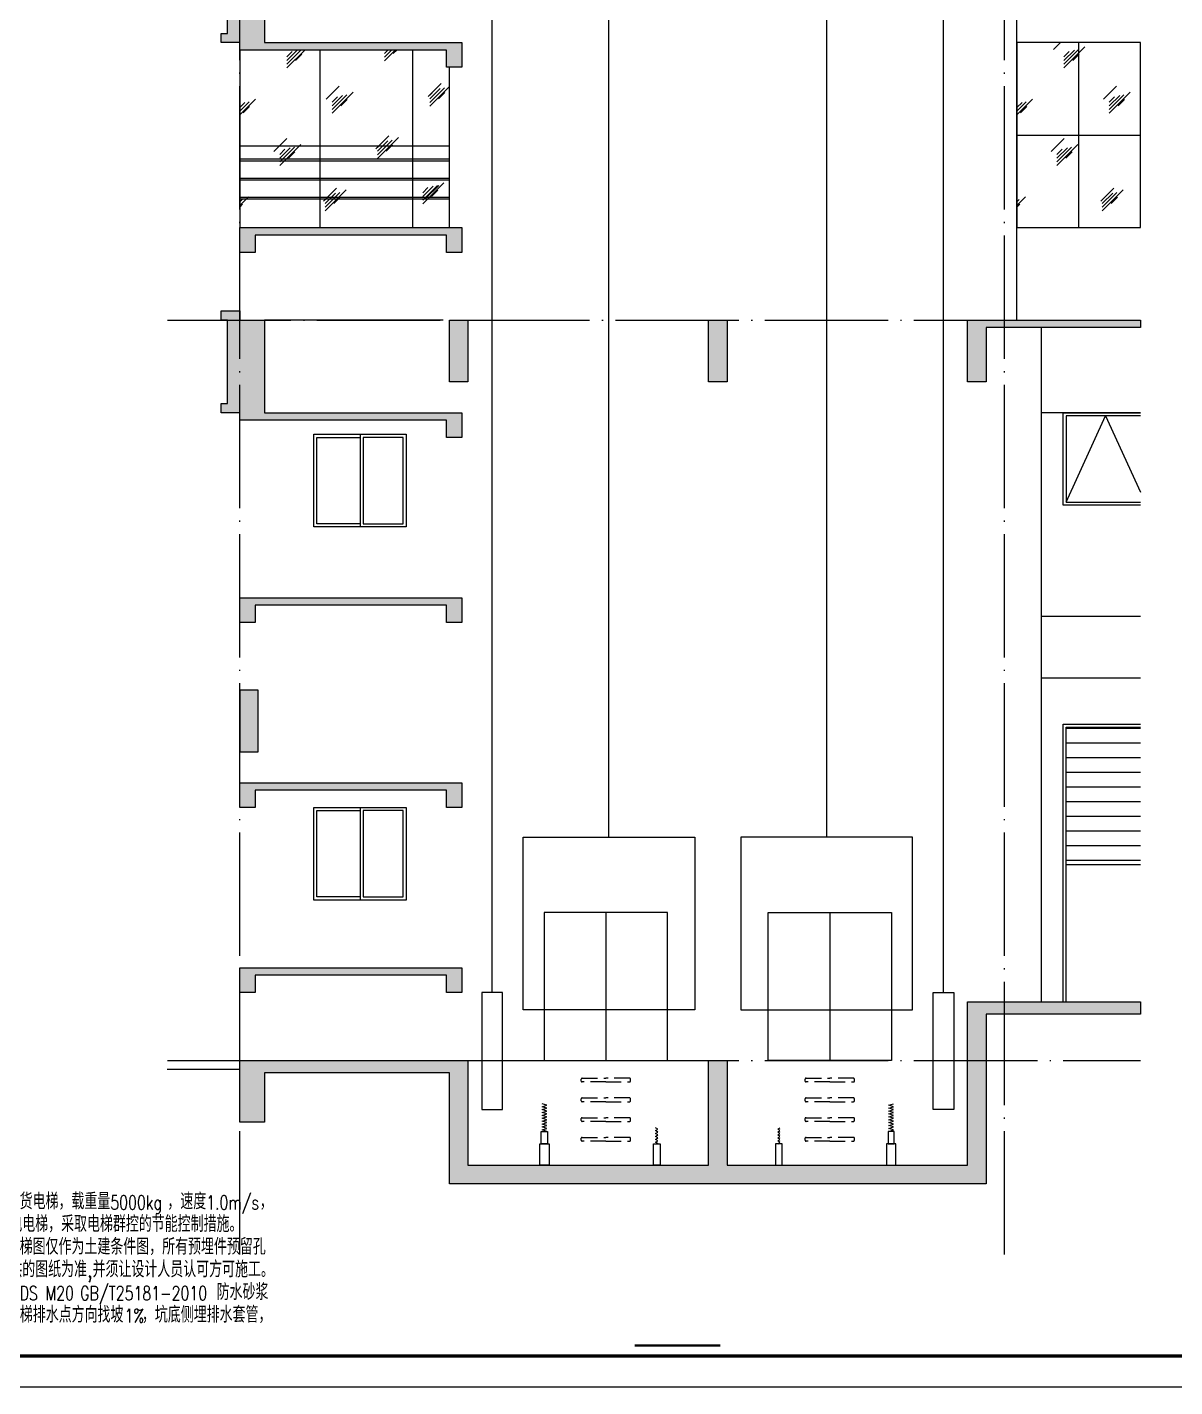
# Model space of a CAD drawing. Extents: x 6843040 to 15500510, y -6507076 to -4940511.
# Drawn here: x 7642260 to 7660865, y -6072389 to -6050348 of the extents above; entities that cross this region are included whole.
import ezdxf

# ---------------------------------------------------------------- set-up
doc = ezdxf.new("R2010")
doc.units = 0
doc.header["$LTSCALE"] = 1000
doc.header["$MEASUREMENT"] = 0
doc.linetypes.add('DASH', pattern=[0.35, 0.25, -0.1])
doc.linetypes.add('DOTE', pattern=[2.42, 2, -0.2, 0.02, -0.2])
for name, color, linetype in [('COLUMN', 10, 'Continuous'), ('DIM_SYMB', 3, 'Continuous'), ('DOTE', 8, 'DOTE'), ('E_LINE_4', 5, 'Continuous'), ('E_LINE_5', 8, 'Continuous'), ('plan-1', 40, 'Continuous'), ('PUB_HACTH', 8, 'Continuous'), ('PUB_HATCH', 8, 'Continuous'), ('PUB_TEXT', 7, 'Continuous'), ('PUB_TITLE', 4, 'Continuous'), ('RAIL', 163, 'Continuous'), ('STAIR', 2, 'Continuous')]:
    doc.layers.add(name, color=color, linetype=linetype)
doc.styles.add('_HZTXT', font='SIMPLEX', dxfattribs={"width": 0.9, "bigfont": 'HZTXT'})

# ---------------------------------------------------------------- blocks, each defined once
blk = doc.blocks.new('tewrt')
at = {"layer": 'PUB_TEXT', "style": '_HZTXT'}
for s, height, width, p in [('电梯说明:', 262.5, 0.8, (93017, -927241)), ('、本图中载货电梯，载重量', 262.5, 0.8, (93185, -927537)), ('，速度', 262.5, 0.8, (96629, -927537)), ('1.0m/s', 225.8, 0.744186, (97259, -927537)), ('1', 226, 0.744186, (93017, -927537)), ('5000kg', 225.8, 0.744186, (95705, -927537)), ('，', 262, 0.8, (98127, -927537)), ('采用智能节电电梯，采取电梯群控的节能控制措施。', 262.5, 0.8, (93017, -927904)), ('2', 226, 0.744186, (93017, -928272)), ('、本图中电梯图仅作为土建条件图，所有预埋件预留孔', 262.5, 0.8, (93185, -928272)), ('均以厂方提供的图纸为准,并须让设计人员认可方可施工。', 262.5, 0.8, (93017, -928639)), ('3', 226, 0.744186, (93017, -929007)), ('、坑底批荡', 262.5, 0.8, (93185, -929007)), (',', 226, 0.744186, (94067, -928639)), ('DS', 225.8, 0.744186, (94235, -929007)), ('M20', 225.8, 0.744186, (94655, -929007)), ('GB/T25181-2010', 225.75, 0.744186, (95216, -929007)), ('防水砂浆', 262.5, 0.8, (97428, -929007)), ('20', 225.8, 0.744186, (93036, -929374)), ('厚，向电梯排水点方向找坡', 262.5, 0.8, (93398, -929374)), ('1%', 225.8, 0.744186, (95937, -929374)), ('，坑底侧埋排水套管，', 262.5, 0.8, (96217, -929374)), ('详水施。', 225.8, 0.744186, (93036, -929789))]:
    blk.add_text(s, height=height, dxfattribs=dict(at, width=width)).set_placement(p)

msp = doc.modelspace()

# ---------------------------------------------------------------- hatches: boundary and pattern name
at = {"layer": 'PUB_HACTH'}
h = msp.add_hatch(dxfattribs=at)
h.set_pattern_fill('玻璃1', color=256, scale=150, style=0)
h.set_pattern_definition([(45, (2644.1, 60), (-734.82537, 734.82537), [336, -864]), (45, (2788.1, 120), (-734.82537, 734.82537), [144, -1056]), (45, (2644.1, 120), (-734.82537, 734.82537), [240, -960]), (45, (2716.1, 60), (806.10173, -806.10173), [300, -900]), (45, (2644.1, 0), (-734.82537, 734.82537), [480, -720]), (45, (2644.1, 180), (-734.82537, 734.82537), [120, -1080])])
h.paths.add_polyline_path([(7658306.6, -6053597.8), (7660308.2, -6053597.8), (7660308.2, -6050997.8), (7660308.2, -6050597.8), (7658306.6, -6050597.8)])
h = msp.add_hatch(dxfattribs=at)
h.set_pattern_fill('玻璃1', color=256, scale=150, style=0)
h.set_pattern_definition([(45, (-9955.9, 60), (-734.82537, 734.82537), [336, -864]), (45, (-9811.9, 120), (-734.82537, 734.82537), [144, -1056]), (45, (-9955.9, 120), (-734.82537, 734.82537), [240, -960]), (45, (-9883.9, 60), (806.10173, -806.10173), [300, -900]), (45, (-9955.9, 0), (-734.82537, 734.82537), [480, -720]), (45, (-9955.9, 180), (-734.82537, 734.82537), [120, -1080])])
h.paths.add_polyline_path([(7645706.6, -6053597.8), (7649106.6, -6053597.8), (7649106.6, -6050997.8), (7649056.6, -6050997.8), (7649056.6, -6050717.8), (7645706.6, -6050717.8)])
h = msp.add_hatch(dxfattribs=at)
h.set_pattern_fill('ANSI31', color=256, scale=150, angle=135)
h.set_pattern_definition([(180, (-9955.9, 0), (-1e-14, -238.125), [])])
h.paths.add_polyline_path([(7660308.2, -6061697.8), (7659106.6, -6061697.8), (7659106.6, -6063922.8), (7660308.2, -6063922.8)])
at = {"layer": 'PUB_HATCH'}
h = msp.add_hatch(dxfattribs=at)
h.set_pattern_fill('钢筋混凝土', color=256, scale=50, style=0)
h.set_pattern_definition([(45, (-9955.89, 0), (-88.3883476, 88.3883476), []), (50, (-9955.9, 0), (358.630091, -31.3760675), [37.5, -412.5]), (355, (-9955.9, 0), (-69.375667, 376.096067), [30, -330]), (100.4514, (-9926, -2.6), (289.254691, 344.719771), [31.870095, -350.571056]), (46.1842, (-9955.9, 100), (533.620524, -82.759507), [56.25, -618.75]), (96.6356, (-9911.4, 93.1), (467.331353, 487.058935), [47.805144, -525.8565]), (351.1842, (-9955.9, 100), (467.330973, 487.0593), [45, -495]), (21, (-9905.9, 75), (298.453526, -201.309445), [37.5, -412.5]), (326, (-9905.9, 75), (121.657666, 362.575023), [30, -330]), (71.4514, (-9881.02, 58.22), (420.111314, 161.265248), [31.870095, -350.571056]), (37.5, (-9955.89, 0), (6.0799277, 166.4469269), [0, -326, 0, -335, 0, -331.25]), (7.5, (-9955.89, 0), (131.5347687, 197.205856), [0, -191, 0, -318.5, 0, -126.25]), (327.5, (-10067.39, 0), (266.911218, -11.2774359), [0, -125, 0, -390, 0, -517.5]), (317.5, (-10117.4, 0), (291.5930847, 50.052491), [0, -162.5, 0, -259, 0, -367.5])])
h.paths.add_polyline_path([(7660308.2, -6066147.8), (7660308.2, -6066347.8), (7657806.6, -6066347.8), (7657806.6, -6069097.8), (7649106.6, -6069097.8), (7649106.6, -6067297.8), (7646106.6, -6067297.8), (7646106.6, -6068097.8), (7645706.6, -6068097.8), (7645706.6, -6067097.8), (7649406.6, -6067097.8), (7649406.6, -6068797.8), (7653306.6, -6068797.8), (7653306.6, -6067097.8), (7653606.6, -6067097.8), (7653606.6, -6068797.8), (7657506.6, -6068797.8), (7657506.6, -6066147.8)])
h.paths.add_polyline_path([(7645706.6, -6065597.8), (7649306.6, -6065597.8), (7649306.6, -6065997.8), (7649056.6, -6065997.8), (7649056.6, -6065717.8), (7645956.6, -6065717.8), (7645956.6, -6065997.8), (7645706.6, -6065997.8)])
h.paths.add_polyline_path([(7645706.6, -6062597.8), (7649306.6, -6062597.8), (7649306.6, -6062997.8), (7649056.6, -6062997.8), (7649056.6, -6062717.8), (7645956.6, -6062717.8), (7645956.6, -6062997.8), (7645706.6, -6062997.8)])
h.paths.add_polyline_path([(7645706.6, -6061097.8), (7645706.6, -6062097.8), (7646006.6, -6062097.8), (7646006.6, -6061097.8)])
h.paths.add_polyline_path([(7645706.6, -6059597.8), (7649306.6, -6059597.8), (7649306.6, -6059997.8), (7649056.6, -6059997.8), (7649056.6, -6059717.8), (7645956.6, -6059717.8), (7645956.6, -6059997.8), (7645706.6, -6059997.8)])
h.paths.add_polyline_path([(7645706.6, -6056597.8), (7645406.6, -6056597.8), (7645406.6, -6056447.8), (7645506.6, -6056447.8), (7645506.6, -6055097.8), (7645406.6, -6055097.8), (7645406.6, -6054947.8), (7645706.6, -6054947.8), (7645706.6, -6055097.8), (7646106.6, -6055097.8), (7646106.6, -6056597.8), (7649306.6, -6056597.8), (7649306.6, -6056997.8), (7649056.6, -6056997.8), (7649056.6, -6056717.8), (7645706.6, -6056717.8)])
h.paths.add_polyline_path([(7645706.6, -6053597.8), (7649306.6, -6053597.8), (7649306.6, -6053997.8), (7649056.6, -6053997.8), (7649056.6, -6053717.8), (7645956.6, -6053717.8), (7645956.6, -6053997.8), (7645706.6, -6053997.8)])
h.paths.add_polyline_path([(7649406.6, -6055097.8), (7649406.6, -6056097.8), (7649106.6, -6056097.8), (7649106.6, -6055097.8)])
h.paths.add_polyline_path([(7653606.6, -6055097.8), (7653606.6, -6056097.8), (7653306.6, -6056097.8), (7653306.6, -6055097.8)])
h.paths.add_polyline_path([(7657506.6, -6056097.8), (7657506.6, -6055097.8), (7660308.2, -6055097.8), (7660308.2, -6055217.8), (7657806.6, -6055217.8), (7657806.6, -6056097.8)])
h.paths.add_polyline_path([(7646106.6, -6050597.8), (7649306.6, -6050597.8), (7649306.6, -6050997.8), (7649056.6, -6050997.8), (7649056.6, -6050717.8), (7645706.6, -6050717.8), (7645706.6, -6050597.8), (7645406.6, -6050597.8), (7645406.6, -6050447.8), (7645506.6, -6050447.8), (7645506.6, -6049097.8), (7645406.6, -6049097.8), (7645406.6, -6048947.8), (7645706.6, -6048947.8), (7645706.6, -6049097.8), (7646106.6, -6049097.8)])
h.paths.add_polyline_path([(7649406.6, -6049097.8), (7649406.6, -6050097.8), (7649106.6, -6050097.8), (7649106.6, -6049097.8)])
h.paths.add_polyline_path([(7645706.6, -6047597.8), (7649306.6, -6047597.8), (7649306.6, -6047997.8), (7649056.6, -6047997.8), (7649056.6, -6047717.8), (7645956.6, -6047717.8), (7645956.6, -6047997.8), (7645706.6, -6047997.8)])
h.paths.add_polyline_path([(7646106.6, -6044597.8), (7649306.6, -6044597.8), (7649306.6, -6044997.8), (7649056.6, -6044997.8), (7649056.6, -6044717.8), (7645706.6, -6044717.8), (7645706.6, -6044597.8), (7645406.6, -6044597.8), (7645406.6, -6044447.8), (7645506.6, -6044447.8), (7645506.6, -6043097.8), (7645406.6, -6043097.8), (7645406.6, -6042947.8), (7645706.6, -6042947.8), (7645706.6, -6043097.8), (7646106.6, -6043097.8)])
h.paths.add_polyline_path([(7649406.6, -6043097.8), (7649406.6, -6044097.8), (7649106.6, -6044097.8), (7649106.6, -6043097.8)])
h.paths.add_polyline_path([(7645706.6, -6041560.3), (7649306.6, -6041560.3), (7649306.6, -6041960.3), (7649056.6, -6041960.3), (7649056.6, -6041680.3), (7645956.6, -6041680.3), (7645956.6, -6041960.3), (7645706.6, -6041960.3)])
h.paths.add_polyline_path([(7646106.6, -6038485.3), (7649306.6, -6038485.3), (7649306.6, -6038885.3), (7649056.6, -6038885.3), (7649056.6, -6038605.3), (7645706.6, -6038605.3), (7645706.6, -6038597.8), (7645406.6, -6038597.8), (7645406.6, -6038447.8), (7645706.6, -6038447.8), (7645706.6, -6035447.8), (7645406.6, -6035447.8), (7645406.6, -6035297.8), (7645906.6, -6035297.8), (7645906.6, -6036947.8), (7646106.6, -6036947.8)])
h.paths.add_polyline_path([(7653306.6, -6037077.8), (7649406.6, -6037077.8), (7649406.6, -6038097.8), (7649106.6, -6038097.8), (7649106.6, -6036947.8), (7657706.6, -6036947.8), (7657706.6, -6037097.8), (7660308.2, -6037097.8), (7660308.2, -6037217.8), (7657806.6, -6037217.8), (7657806.6, -6038097.8), (7657506.6, -6038097.8), (7657506.6, -6037077.8), (7653606.6, -6037077.8), (7653606.6, -6038097.8), (7653306.6, -6038097.8)])
h.paths.add_polyline_path([(7649106.6, -6032523.9), (7645956.4, -6032523.9), (7645956.6, -6033097.8), (7645706.6, -6033097.8), (7645706.6, -6032097.8), (7645956.6, -6032097.8), (7645956.6, -6032403.8), (7657456.6, -6032403.8), (7657456.6, -6032097.8), (7657706.6, -6032097.8), (7657706.6, -6032196.8), (7657706.6, -6033097.8), (7657456.6, -6033097.8), (7657456.6, -6032523.9), (7649406.6, -6032523.9), (7649406.6, -6033103.8), (7649106.6, -6033103.8)])
h.paths.add_polyline_path([(7653606.6, -6043097.8), (7653606.6, -6044097.8), (7653306.6, -6044097.8), (7653306.6, -6043097.8)])
h.paths.add_polyline_path([(7653606.6, -6049097.8), (7653606.6, -6050097.8), (7653306.6, -6050097.8), (7653306.6, -6049097.8)])
h.paths.add_polyline_path([(7657506.6, -6050097.8), (7657506.6, -6049097.8), (7660308.2, -6049097.8), (7660308.2, -6049217.8), (7657806.6, -6049217.8), (7657806.6, -6050097.8)])
h.paths.add_polyline_path([(7657506.6, -6044097.8), (7657506.6, -6043097.8), (7660308.2, -6043097.8), (7660308.2, -6043217.8), (7657806.6, -6043217.8), (7657806.6, -6044097.8)])

# ---------------------------------------------------------------- linework, layer by layer
at = {"layer": 'COLUMN'}
for points in [[(7646106.6, -6050597.8), (7649306.6, -6050597.8), (7649306.6, -6050997.8), (7649056.6, -6050997.8), (7649056.6, -6050717.8), (7645706.6, -6050717.8), (7645706.6, -6050597.8), (7645406.6, -6050597.8), (7645406.6, -6050447.8), (7645506.6, -6050447.8), (7645506.6, -6049097.8), (7645406.6, -6049097.8), (7645406.6, -6048947.8), (7645706.6, -6048947.8), (7645706.6, -6049097.8), (7646106.6, -6049097.8), (7646106.6, -6050597.8)], [(7645706.6, -6053597.8), (7649306.6, -6053597.8), (7649306.6, -6053997.8), (7649056.6, -6053997.8), (7649056.6, -6053717.8), (7645956.6, -6053717.8), (7645956.6, -6053997.8), (7645706.6, -6053997.8), (7645706.6, -6053597.8)], [(7645706.6, -6056597.8), (7645406.6, -6056597.8), (7645406.6, -6056447.8), (7645506.6, -6056447.8), (7645506.6, -6055097.8), (7645406.6, -6055097.8), (7645406.6, -6054947.8), (7645706.6, -6054947.8), (7645706.6, -6055097.8), (7646106.6, -6055097.8), (7646106.6, -6056597.8), (7649306.6, -6056597.8), (7649306.6, -6056997.8), (7649056.6, -6056997.8), (7649056.6, -6056717.8), (7645706.6, -6056717.8), (7645706.6, -6056597.8)], [(7645706.6, -6055097.8), (7646006.6, -6055097.8)], [(7645706.6, -6059597.8), (7649306.6, -6059597.8), (7649306.6, -6059997.8), (7649056.6, -6059997.8), (7649056.6, -6059717.8), (7645956.6, -6059717.8), (7645956.6, -6059997.8), (7645706.6, -6059997.8), (7645706.6, -6059597.8)], [(7645706.6, -6062597.8), (7649306.6, -6062597.8), (7649306.6, -6062997.8), (7649056.6, -6062997.8), (7649056.6, -6062717.8), (7645956.6, -6062717.8), (7645956.6, -6062997.8), (7645706.6, -6062997.8), (7645706.6, -6062597.8)], [(7645706.6, -6065597.8), (7649306.6, -6065597.8), (7649306.6, -6065997.8), (7649056.6, -6065997.8), (7649056.6, -6065717.8), (7645956.6, -6065717.8), (7645956.6, -6065997.8), (7645706.6, -6065997.8), (7645706.6, -6065597.8)], [(7660308.2, -6066147.8), (7660308.2, -6066347.8), (7657806.6, -6066347.8), (7657806.6, -6069097.8), (7649106.6, -6069097.8), (7649106.6, -6067297.8), (7646106.6, -6067297.8), (7646106.6, -6068097.8), (7645706.6, -6068097.8), (7645706.6, -6067097.8), (7649406.6, -6067097.8), (7649406.6, -6068797.8), (7653306.6, -6068797.8), (7653306.6, -6067097.8), (7653606.6, -6067097.8), (7653606.6, -6068797.8), (7657506.6, -6068797.8), (7657506.6, -6066147.8), (7660308.2, -6066147.8)]]:
    msp.add_lwpolyline(points, dxfattribs=at)
for points in [[(7649406.6, -6055097.8), (7649406.6, -6056097.8), (7649106.6, -6056097.8), (7649106.6, -6055097.8)], [(7653606.6, -6055097.8), (7653606.6, -6056097.8), (7653306.6, -6056097.8), (7653306.6, -6055097.8)], [(7657506.6, -6056097.8), (7657506.6, -6055097.8), (7660308.2, -6055097.8), (7660308.2, -6055217.8), (7657806.6, -6055217.8), (7657806.6, -6056097.8)], [(7645706.6, -6061097.8), (7645706.6, -6062097.8), (7646006.6, -6062097.8), (7646006.6, -6061097.8)]]:
    msp.add_lwpolyline(points, close=True, dxfattribs=at)
at = {"layer": 'DIM_SYMB', "const_width": 35}
msp.add_lwpolyline([(7652106, -6071719.5), (7653498, -6071719.5)], dxfattribs=at)
at = {"layer": 'DOTE'}
for p, q in [((7645706.6, -6070244.7), (7645706.6, -6031097.8)), ((7658106.6, -6070244.7), (7658106.6, -6031097.8))]:
    msp.add_line(p, q, dxfattribs=at)
for points in [[(7644537.1, -6055097.8), (7660308.2, -6055097.8)], [(7644537.1, -6067097.8), (7660308.2, -6067097.8)]]:
    msp.add_lwpolyline(points, dxfattribs=at)
at = {"layer": 'E_LINE_4'}
for points in [[(7658306.6, -6055097.8), (7658306.6, -6049217.8)], [(7658706.6, -6066147.8), (7658706.6, -6055217.8)]]:
    msp.add_lwpolyline(points, dxfattribs=at)
at = {"layer": 'E_LINE_5'}
for points in [[(7658306.6, -6053597.8), (7660308.2, -6053597.8), (7660308.2, -6050997.8), (7660308.2, -6050997.8), (7660308.2, -6050597.8), (7658306.6, -6050597.8)], [(7645706.6, -6053597.8), (7649106.6, -6053597.8), (7649106.6, -6050997.8), (7649056.6, -6050997.8), (7649056.6, -6050717.8), (7645706.6, -6050717.8)], [(7648406.6, -6058447.8), (7646906.6, -6058447.8), (7646906.6, -6056947.8), (7648406.6, -6056947.8)], [(7647656.6, -6058397.8), (7646956.6, -6058397.8), (7646956.6, -6056997.8), (7647656.6, -6056997.8)], [(7647706.6, -6058397.8), (7648356.6, -6058397.8), (7648356.6, -6056997.8), (7647706.6, -6056997.8)], [(7648406.6, -6064497.8), (7646906.6, -6064497.8), (7646906.6, -6062997.8), (7648406.6, -6062997.8)], [(7647656.6, -6064447.8), (7646956.6, -6064447.8), (7646956.6, -6063047.8), (7647656.6, -6063047.8)], [(7647706.6, -6064447.8), (7648356.6, -6064447.8), (7648356.6, -6063047.8), (7647706.6, -6063047.8)], [(7650641.6, -6067097.8), (7652641.6, -6067097.8), (7652641.6, -6064697.8), (7650641.6, -6064697.8)], [(7656271.6, -6067097.8), (7654271.6, -6067097.8), (7654271.6, -6064697.8), (7656271.6, -6064697.8)]]:
    msp.add_lwpolyline(points, close=True, dxfattribs=at)
for points in [[(7659307.4, -6053597.8), (7659307.4, -6050597.8)], [(7647006.6, -6050717.8), (7647006.6, -6053597.8)], [(7648506.6, -6050717.8), (7648506.6, -6053597.8)], [(7658306.6, -6052097.8), (7660308.2, -6052097.8)], [(7645706.6, -6052272.8), (7649106.6, -6052272.8)], [(7649006.6, -6055097.8), (7646106.6, -6055097.8)], [(7660308.2, -6056597.8), (7658706.6, -6056597.8)], [(7660308.2, -6058097.8), (7659056.6, -6058097.8), (7659056.6, -6056597.8), (7660308.2, -6056597.8)], [(7660308.2, -6056647.8), (7659106.6, -6056647.8), (7659106.6, -6058047.8), (7660308.2, -6058047.8)], [(7659106.6, -6058047.8), (7659744.1, -6056647.8), (7660308.2, -6057886.6)], [(7647656.6, -6056947.8), (7647656.6, -6058447.8)], [(7658706.6, -6059897.8), (7660308.2, -6059897.8)], [(7658706.6, -6060897.8), (7660308.2, -6060897.8)], [(7659056.6, -6066147.8), (7659056.6, -6061647.8), (7660308.2, -6061647.8)], [(7659106.6, -6066147.8), (7659106.6, -6061697.8), (7660308.2, -6061697.8)], [(7647656.6, -6062997.8), (7647656.6, -6064497.8)], [(7659106.6, -6063922.8), (7660308.2, -6063922.8)], [(7651641.6, -6064697.8), (7651641.6, -6067097.8)], [(7655271.6, -6064697.8), (7655271.6, -6067097.8)]]:
    msp.add_lwpolyline(points, dxfattribs=at)
at = {"layer": 'plan-1'}
msp.add_lwpolyline([(7645706.6, -6067247.8), (7644528.3, -6067247.8)], dxfattribs=at)
at = {"layer": 'PUB_HATCH', "linetype": 'DASH'}
for points in [[(7651641.6, -6067447.3), (7651256.6, -6067447.3, -0.4142136), (7651241.6, -6067432.3), (7651241.6, -6067402.3, -0.4142136), (7651256.6, -6067387.3), (7651641.6, -6067387.3)], [(7651641.6, -6067447.3), (7652026.7, -6067447.3, 0.4142136), (7652041.7, -6067432.3), (7652041.7, -6067402.3, 0.4142136), (7652026.7, -6067387.3), (7651641.6, -6067387.3)], [(7655271.6, -6067447.3), (7654886.6, -6067447.3, -0.4142136), (7654871.6, -6067432.3), (7654871.6, -6067402.3, -0.4142136), (7654886.6, -6067387.3), (7655271.6, -6067387.3)], [(7655271.6, -6067447.3), (7655656.7, -6067447.3, 0.4142136), (7655671.7, -6067432.3), (7655671.7, -6067402.3, 0.4142136), (7655656.7, -6067387.3), (7655271.6, -6067387.3)], [(7651641.6, -6067766.9), (7651256.6, -6067766.9, -0.4142136), (7651241.6, -6067751.9), (7651241.6, -6067721.9, -0.4142136), (7651256.6, -6067706.9), (7651641.6, -6067706.9)], [(7651641.6, -6067766.9), (7652026.7, -6067766.9, 0.4142136), (7652041.7, -6067751.9), (7652041.7, -6067721.9, 0.4142136), (7652026.7, -6067706.9), (7651641.6, -6067706.9)], [(7655271.6, -6067766.9), (7654886.6, -6067766.9, -0.4142136), (7654871.6, -6067751.9), (7654871.6, -6067721.9, -0.4142136), (7654886.6, -6067706.9), (7655271.6, -6067706.9)], [(7655271.6, -6067766.9), (7655656.7, -6067766.9, 0.4142136), (7655671.7, -6067751.9), (7655671.7, -6067721.9, 0.4142136), (7655656.7, -6067706.9), (7655271.6, -6067706.9)], [(7651641.6, -6068086.4), (7651256.6, -6068086.4, -0.4142136), (7651241.6, -6068071.4), (7651241.6, -6068041.4, -0.4142136), (7651256.6, -6068026.4), (7651641.6, -6068026.4)], [(7651641.6, -6068086.4), (7652026.7, -6068086.4, 0.4142136), (7652041.7, -6068071.4), (7652041.7, -6068041.4, 0.4142136), (7652026.7, -6068026.4), (7651641.6, -6068026.4)], [(7655271.6, -6068086.4), (7654886.6, -6068086.4, -0.4142136), (7654871.6, -6068071.4), (7654871.6, -6068041.4, -0.4142136), (7654886.6, -6068026.4), (7655271.6, -6068026.4)], [(7655271.6, -6068086.4), (7655656.7, -6068086.4, 0.4142136), (7655671.7, -6068071.4), (7655671.7, -6068041.4, 0.4142136), (7655656.7, -6068026.4), (7655271.6, -6068026.4)], [(7651641.6, -6068405.9), (7651256.6, -6068405.9, -0.4142136), (7651241.6, -6068390.9), (7651241.6, -6068360.9, -0.4142136), (7651256.6, -6068345.9), (7651641.6, -6068345.9)], [(7651641.6, -6068405.9), (7652026.7, -6068405.9, 0.4142136), (7652041.7, -6068390.9), (7652041.7, -6068360.9, 0.4142136), (7652026.7, -6068345.9), (7651641.6, -6068345.9)], [(7655271.6, -6068405.9), (7654886.6, -6068405.9, -0.4142136), (7654871.6, -6068390.9), (7654871.6, -6068360.9, -0.4142136), (7654886.6, -6068345.9), (7655271.6, -6068345.9)], [(7655271.6, -6068405.9), (7655656.7, -6068405.9, 0.4142136), (7655671.7, -6068390.9), (7655671.7, -6068360.9, 0.4142136), (7655656.7, -6068345.9), (7655271.6, -6068345.9)]]:
    msp.add_lwpolyline(points, format="xyb", dxfattribs=at)
at = {"layer": 'PUB_TITLE'}
msp.add_lwpolyline([(7622462.5, -6072389.3), (7681912.5, -6072389.3), (7681912.5, -6030339.3), (7622462.5, -6030339.3)], close=True, dxfattribs=at)
at = {"layer": 'PUB_TITLE', "const_width": 50}
msp.add_lwpolyline([(7623712.5, -6071889.3), (7681412.5, -6071889.3), (7681412.5, -6030839.3), (7623712.5, -6030839.3)], close=True, dxfattribs=at)
at = {"layer": 'RAIL'}
for points in [[(7645706.6, -6052482.8), (7649106.6, -6052482.8)], [(7645706.6, -6052512.8), (7649106.6, -6052512.8)], [(7645706.6, -6052792.8), (7649106.6, -6052792.8)], [(7645706.6, -6052822.8), (7649106.6, -6052822.8)], [(7645706.6, -6053102.8), (7649106.6, -6053102.8)], [(7645706.6, -6053132.8), (7649106.6, -6053132.8)]]:
    msp.add_lwpolyline(points, dxfattribs=at)
at = {"layer": 'STAIR'}
for p, q in [((7651691.6, -6063476.6), (7651691.6, -6033196.5)), ((7655221.6, -6063476.6), (7655221.6, -6033196.5)), ((7649799.1, -6065996.1), (7649799.1, -6034258.9)), ((7657114.1, -6065996.1), (7657114.1, -6034258.9))]:
    msp.add_line(p, q, dxfattribs=at)
for points in [[(7650301.6, -6063476.6), (7653081.6, -6063476.6), (7653081.6, -6066276.6), (7650301.6, -6066276.6)], [(7656611.6, -6063476.6), (7653831.6, -6063476.6), (7653831.6, -6066276.6), (7656611.6, -6066276.6)], [(7650695.1, -6068447.8), (7650595.1, -6068447.8), (7650595.1, -6068247.8), (7650695.1, -6068247.8)], [(7656218.2, -6068447.8), (7656318.2, -6068447.8), (7656318.2, -6068247.8), (7656218.2, -6068247.8)], [(7650720.1, -6068797.8), (7650570.1, -6068797.8), (7650570.1, -6068447.8), (7650720.1, -6068447.8)], [(7652521.6, -6068797.8), (7652411.6, -6068797.8), (7652411.6, -6068447.8), (7652521.6, -6068447.8)], [(7654391.6, -6068797.8), (7654501.6, -6068797.8), (7654501.6, -6068447.8), (7654391.6, -6068447.8)], [(7656193.2, -6068797.8), (7656343.2, -6068797.8), (7656343.2, -6068447.8), (7656193.2, -6068447.8)]]:
    msp.add_lwpolyline(points, close=True, dxfattribs=at)
for points in [[(7649631.6, -6067895.7), (7649966.6, -6067895.7), (7649966.6, -6065996.1), (7649631.6, -6065996.1), (7649631.6, -6067895.7)], [(7657281.6, -6067895.7), (7656946.6, -6067895.7), (7656946.6, -6065996.1), (7657281.6, -6065996.1), (7657281.6, -6067895.7)]]:
    msp.add_lwpolyline(points, dxfattribs=at)
at = {"layer": 'STAIR', "color": 5}
for points in [[(7650684.4, -6068247.8), (7650607.4, -6068224.3), (7650684.4, -6068200.9), (7650607.4, -6068177.4), (7650684.4, -6068153.9), (7650607.4, -6068130.4), (7650684.4, -6068102.5), (7650607.4, -6068083.5), (7650684.4, -6068060), (7650607.4, -6068036.5), (7650684.4, -6068013.1), (7650607.4, -6067989.6), (7650684.4, -6067966.1), (7650607.4, -6067942.6), (7650684.4, -6067919.2), (7650607.4, -6067895.7), (7650684.4, -6067872.2), (7650607.4, -6067848.7), (7650684.4, -6067825.3), (7650607.4, -6067801.8)], [(7656228.9, -6068247.8), (7656305.9, -6068224.3), (7656228.9, -6068200.9), (7656305.9, -6068177.4), (7656228.9, -6068153.9), (7656305.9, -6068130.4), (7656228.9, -6068102.5), (7656305.9, -6068083.5), (7656228.9, -6068060), (7656305.9, -6068036.5), (7656228.9, -6068013.1), (7656305.9, -6067989.6), (7656228.9, -6067966.1), (7656305.9, -6067942.6), (7656228.9, -6067919.2), (7656305.9, -6067895.7), (7656228.9, -6067872.2), (7656305.9, -6067848.7), (7656228.9, -6067825.3), (7656305.9, -6067801.8)], [(7652485.9, -6068447.8), (7652448.9, -6068424.3), (7652485.9, -6068400.9), (7652448.9, -6068377.4), (7652485.9, -6068353.9), (7652448.9, -6068330.4), (7652485.9, -6068307), (7652448.9, -6068283.5), (7652485.9, -6068260), (7652448.9, -6068236.5), (7652485.9, -6068213.1), (7652448.9, -6068189.6)], [(7654427.4, -6068447.8), (7654464.3, -6068424.3), (7654427.4, -6068400.9), (7654464.3, -6068377.4), (7654427.4, -6068353.9), (7654464.3, -6068330.4), (7654427.4, -6068307), (7654464.3, -6068283.5), (7654427.4, -6068260), (7654464.3, -6068236.5), (7654427.4, -6068213.1), (7654464.3, -6068189.6)]]:
    msp.add_lwpolyline(points, dxfattribs=at)

# ---------------------------------------------------------------- block references
msp.add_blockref('tewrt', (7547903, -5141975.3))

doc.saveas('drawing.dxf')
